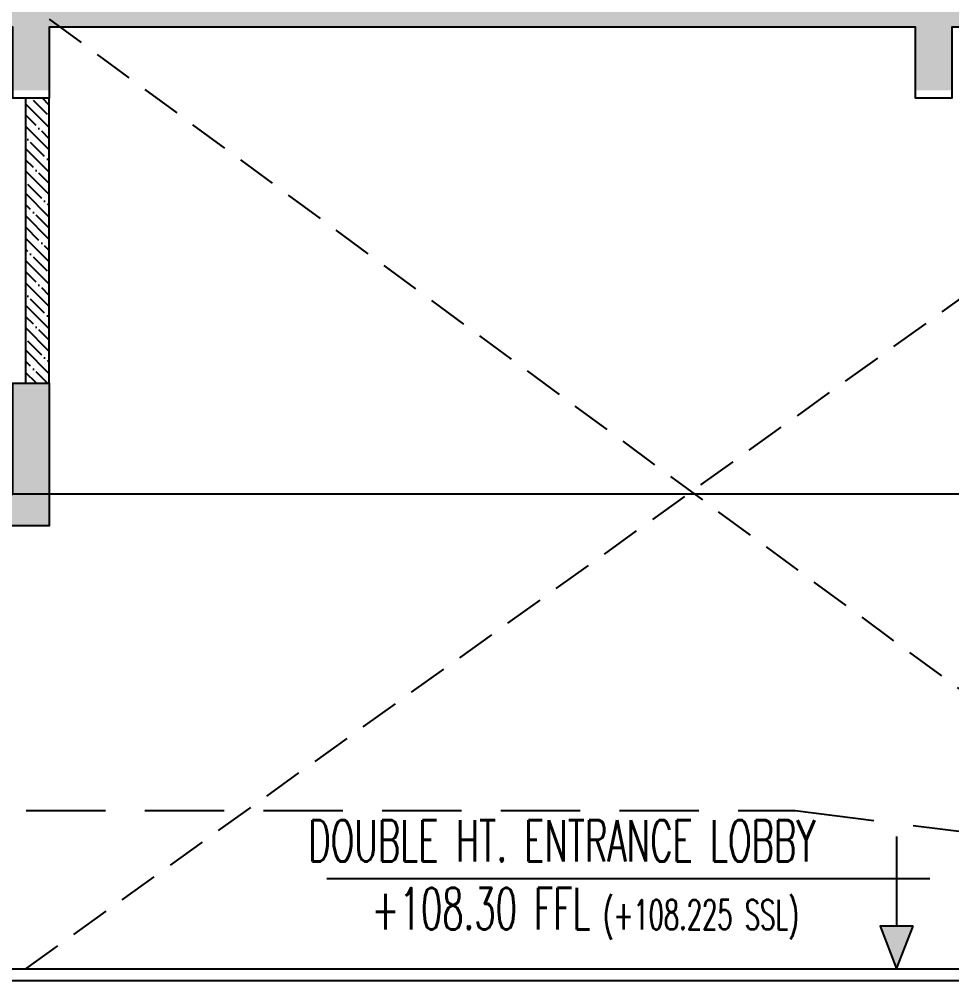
# Model space of a CAD drawing. Header units: millimetres. Extents: x -414464 to 1686, y -90036 to 108605.
# Drawn here: x -120761 to -114866, y 5315 to 11365 of the extents above; entities that cross this region are included whole.
import ezdxf

# ---------------------------------------------------------------- set-up
doc = ezdxf.new("R2010")
doc.units = ezdxf.units.MM
doc.header["$LTSCALE"] = 1000
doc.header["$MEASUREMENT"] = 0
for name, pattern in [('AUDIT_D_120904163729-0', [0]), ('DASHED', [0.75, 0.5, -0.25]), ('HIDDEN', [0.375, 0.25, -0.125]), ('HIDDEN2', [0.1875, 0.125, -0.0625])]:
    doc.linetypes.add(name, pattern=pattern)
doc.layers.get('0').update_dxf_attribs({"linetype": 'AUDIT_D_120904163729-0'})
for name, color, linetype in [('a-floor finish', 26, 'Continuous'), ('a-hat rcc', 252, 'Continuous'), ('a-hat wall-100', 252, 'Continuous'), ('a-rcc', 3, 'Continuous'), ('a-wall-100', 6, 'Continuous'), ('HATCH', 8, 'Continuous'), ('LEVEL', 7, 'Continuous')]:
    doc.layers.add(name, color=color, linetype=linetype)
doc.layers.add('a-Text', color=4, linetype='Continuous', lineweight=0)
doc.styles.add('DIM150', font='SIMPLEX.shx', dxfattribs={"width": 0.6})
pattern_1 = [(50, (-181260.02, -158031.87), (143.45204, -12.55043), [15, -165]), (355, (-181260.02, -158031.87), (-27.75027, 150.43843), [12, -132]), (100.451444, (-181248.06, -158032.91), (115.70177, 137.888), [12.74804, -140.22842]), (46.1842, (-181260.02, -157991.87), (213.44827, -33.10386), [22.5, -247.5]), (96.63564, (-181242.23, -157994.63), (186.9324, 194.82372), [19.12207, -210.34275]), (351.18416, (-181260.02, -157991.87), (186.9324, 194.82372), [18, -198]), (21, (-181240.02, -158001.87), (119.38141, -80.52378), [15, -165]), (326, (-181240.02, -158001.87), (48.66307, 145.03001), [12, -132]), (71.451445, (-181230.07, -158008.58), (168.04448, 64.50623), [12.74804, -140.22842]), (37.5, (-181260.02, -158031.87), (2.431971, 66.578771), [0, -130.4, 0, -134, 0, -132.5]), (7.5, (-181260.02, -158031.87), (52.613907, 78.882342), [0, -76.4, 0, -127.4, 0, -50.5]), (327.5, (-181304.62, -158031.87), (106.764487, -4.510974), [0, -50, 0, -156, 0, -207]), (317.5, (-181324.62, -158031.87), (116.637234, 20.020996), [0, -65, 0, -103.6, 0, -147])]

# ---------------------------------------------------------------- blocks, each defined once
blk = doc.blocks.new('A$C50ED7ECD')
at = {"layer": 'LEVEL', "color": 8, "linetype": 'HIDDEN2', "ltscale": 5}
blk.add_line((147.4587, 8.365), (63.4951, 8.365), dxfattribs=at)

msp = doc.modelspace()

# ---------------------------------------------------------------- hatches: boundary and pattern name
at = {"layer": 'a-hat rcc', "ltscale": 2}
h = msp.add_hatch(dxfattribs=at)
h.set_pattern_fill('AR-CONC', color=256, scale=20, style=0)
h.set_pattern_definition(pattern_1)
h.paths.add_polyline_path([(-114866.1, 11315), (-112416.2, 11315), (-112416.2, 11515), (-125004.8, 11515), (-125004.8, 12465.1), (-125204.9, 12465.1), (-125204.9, 11315), (-125004.8, 11315), (-125004.8, 11315), (-120800.7, 11315), (-120800.7, 10915), (-120570.9, 10915), (-120570.9, 11315), (-115096.1, 11315), (-115096.1, 10915), (-114866.1, 10915)])
h = msp.add_hatch(dxfattribs=at)
h.set_pattern_fill('AR-CONC', color=256, scale=20, style=0)
h.set_pattern_definition(pattern_1)
h.paths.add_polyline_path([(-120570.9, 9065), (-120800.9, 9065), (-120800.9, 8365), (-125004.8, 8365), (-125004.8, 9315.1), (-125204.9, 9315.1), (-125204.9, 8165), (-120570.9, 8165)])
at = {"layer": 'a-hat wall-100'}
h = msp.add_hatch(dxfattribs=at)
h.set_pattern_fill('ANSI35', color=256, scale=400, angle=90, style=0)
h.set_pattern_definition([(135, (5113810.73, -1779100.87), (-70.7106781, -70.7106781), []), (135, (5113810.73, -1779030.16), (-70.7106781, -70.7106781), [125, -25, 0, -25])])
h.paths.add_polyline_path([(-120720.7, 9065), (-120570.7, 9065), (-120570.7, 10865), (-120720.7, 10865)])
at = {"layer": 'LEVEL'}
msp.add_hatch(color=2, dxfattribs=at).paths.add_polyline_path([(-115319.5, 5636), (-115110.5, 5636), (-115215, 5365)])

# ---------------------------------------------------------------- linework, layer by layer
at = {"color": 1, "linetype": 'DASHED'}
msp.add_lwpolyline([(-139798.8, 9515), (-122215.8, 6365), (-115855.7, 6365), (-93067.7, 3515), (-86768, 3515), (-63755.2, 365), (-60406, 365)], dxfattribs=at)
at = {"layer": 'a-floor finish', "ltscale": 3, "elevation": 1.2}
msp.add_lwpolyline([(-125204.9, 5290), (-125204.9, 5365), (-112416.2, 5365), (-112416.2, 5290)], close=True, dxfattribs=at)
at = {"layer": 'a-rcc', "elevation": -0.6}
msp.add_lwpolyline([(-125204.9, 11315), (-125204.9, 12465.1), (-125004.8, 12465.1), (-125004.8, 11515), (-112416.2, 11515), (-112416.2, 11315), (-114866.1, 11315), (-114866.1, 10865), (-115096.1, 10865), (-115096.1, 11315), (-120570.9, 11315), (-120570.9, 10865), (-120800.7, 10865), (-120800.7, 11315)], close=True, dxfattribs=at)
at = {"layer": 'a-rcc', "elevation": -0.8}
msp.add_lwpolyline([(-125004.8, 8365), (-120800.9, 8365), (-120800.9, 9065), (-120570.9, 9065), (-120570.9, 8165), (-125204.9, 8165), (-125204.9, 9315.1), (-125004.8, 9315.1), (-125004.8, 8365)], dxfattribs=at)
at = {"layer": 'a-wall-100', "ltscale": 3, "elevation": -0.7}
msp.add_lwpolyline([(-120720.7, 9065), (-120570.7, 9065), (-120570.7, 10865), (-120720.7, 10865)], close=True, dxfattribs=at)
at = {"layer": 'HATCH', "linetype": 'HIDDEN', "elevation": -0.7}
for points in [[(-120719.5, 5365), (-112416.2, 11315)], [(-120570.7, 11365), (-112416.3, 5365)]]:
    msp.add_lwpolyline(points, dxfattribs=at)
at = {"layer": 'LEVEL', "color": 2}
for p, q in [((-115215, 6202.5, -1.5), (-115215, 5636, -1.5)), ((-115005.1, 5934.4, -1.5), (-118816.6, 5934.4, -1.5))]:
    msp.add_line(p, q, dxfattribs=at)
at = {"layer": 'LEVEL', "color": 2, "elevation": -1.5}
msp.add_lwpolyline([(-115110.5, 5636), (-115319.5, 5636), (-115215, 5365)], close=True, dxfattribs=at)

# ---------------------------------------------------------------- block references
at = {"layer": 'LEVEL', "linetype": 'ByBlock', "xscale": 1000, "yscale": 1000, "zscale": 1000}
msp.add_blockref('A$C50ED7ECD', (-215640, 0, -0.6), dxfattribs=at)

# ---------------------------------------------------------------- texts
at = {"layer": 'a-Text', "extrusion": (1.53033e-13, 0.001438, 0.999999), "insert": (-118933, 6305.8, -1.7), "char_height": 262.5, "width": 3747.506, "attachment_point": 1, "text_direction": (1, 7e-06, 0), "style": 'DIM150'}
msp.add_mtext('DOUBLE HT. ENTRANCE LOBBY', dxfattribs=at)
at = {"layer": 'a-Text', "insert": (-118532.6, 5876.7, -1.5), "char_height": 262.5, "width": 3255.32, "attachment_point": 1, "rotation": 0.00043, "style": 'DIM150'}
msp.add_mtext('+108.30 FFL{\\H0.71429x; (+108.225 SSL)}', dxfattribs=at)

doc.saveas('drawing.dxf')
